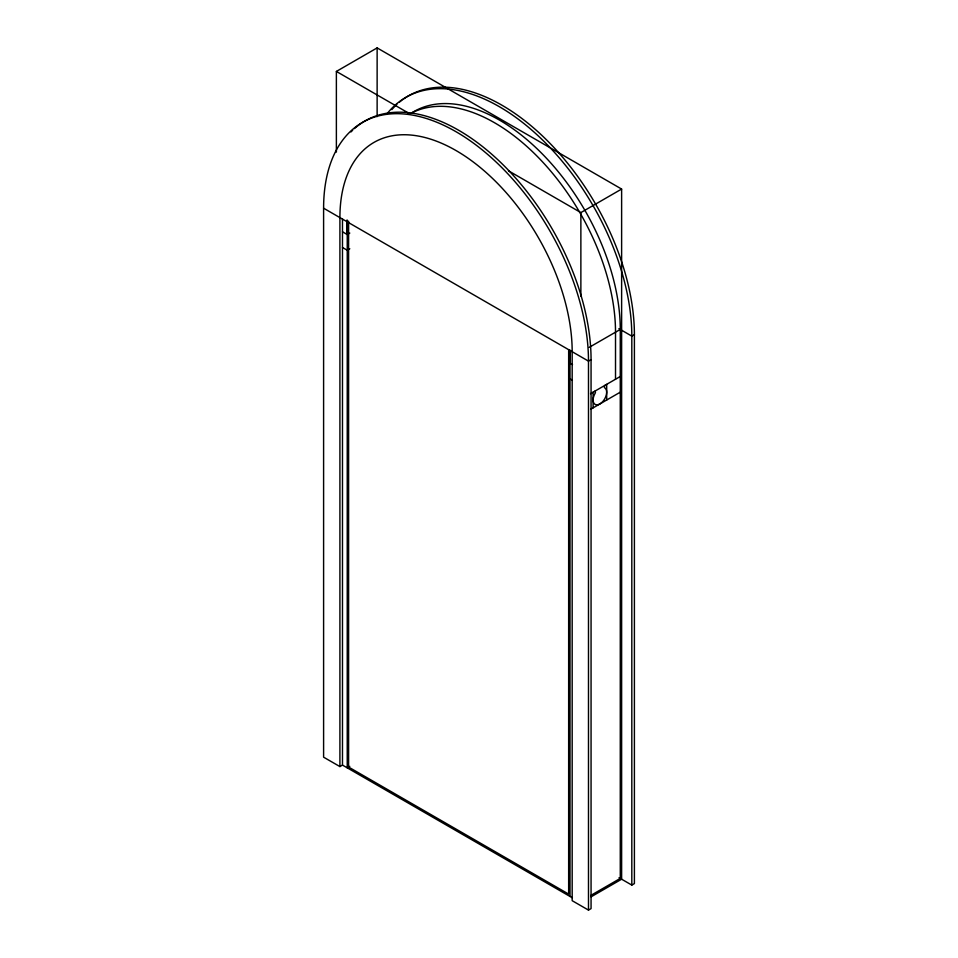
<?xml version="1.0" encoding="UTF-8"?>
<svg xmlns="http://www.w3.org/2000/svg" width="958" height="958" viewBox="0 0 958 958"><rect width="100%" height="100%" fill="white"/><g stroke="black" fill="none" stroke-linecap="round" stroke-linejoin="round"><path stroke-width="1.44" d="M336.378 152.094L336.378 71.431L377.129 47.9L621.622 189.061L621.622 879.205L591.062 896.844M349.79 233.081L347.239 234.554L342.485 231.8M349.79 248.769L347.239 250.242L342.485 247.487M508.435 170.763L580.871 212.592L621.622 189.061M589.266 347.335L620.269 329.444A170.967 98.71 60 0 0 543.809 155.471A170.967 98.71 60 0 0 411.138 113.272M354.436 128.612A187.301 108.134 60 0 1 501.884 163.602A187.301 108.134 60 0 1 591.062 359.633L588.487 361.13L323.6 208.197L323.6 757.179L339.91 766.58L342.485 765.095L572.381 897.826M402.384 99.836A187.301 108.134 60 0 1 548.611 141.964A187.301 108.134 60 0 1 634.4 334.617L631.813 336.114L618.892 328.654M590.523 393.678L620.269 376.494M590.631 409.294L620.269 392.181M349.79 766.364L347.239 767.837L347.239 220.292M590.978 895.323L620.269 878.414L620.269 329.444M339.91 766.58L339.91 217.61A164.249 94.83 60 0 1 456.044 150.562A164.249 94.83 60 0 1 572.177 351.718L572.177 900.688L588.487 910.1L591.062 908.615L591.062 359.633M619.036 877.708L631.813 885.084L634.4 883.587L634.4 334.617M336.378 71.431L408.815 113.248M570.01 363.166L572.525 364.615M570.01 378.853L572.381 380.218M631.813 885.084L631.813 336.114A187.301 108.134 60 0 0 535.738 133.593A187.301 108.134 60 0 0 386.912 113.954M615.515 379.248L615.515 332.186A170.967 98.71 60 0 0 542.707 162.07A170.967 98.71 60 0 0 411.976 112.793M606.689 384.338L606.689 400.025M593.098 392.181L593.098 407.869M588.487 910.1L588.487 361.13A187.301 108.134 60 0 0 456.044 131.737A187.301 108.134 60 0 0 323.6 208.197M580.871 212.592L580.871 296.238M570.285 350.484L570.285 363.321M570.01 350.329L570.01 896.449M568.657 349.682L568.657 894.101L348.604 767.059L348.604 221.142M377.129 47.9L377.129 116.613M346.964 220.136L346.964 234.399M342.485 218.975L342.485 765.095M350.975 131.941A187.301 108.134 60 0 1 352.676 130.24M391.834 109.619A187.301 108.134 60 0 1 396.887 104.398M399.582 102.027A187.301 108.134 60 0 1 401.438 100.554M605.516 385.008A1.653 0.946 -60 0 0 604.438 386.469A1.653 0.946 -60 0 0 604.702 387.786A9.604 5.544 -60 0 1 604.702 398.875A9.604 5.544 -60 0 1 595.086 404.42A9.604 5.544 -60 0 1 595.086 393.331A1.653 0.946 -60 0 0 595.349 391.714A1.653 0.946 -60 0 0 594.271 391.511"/></g></svg>
